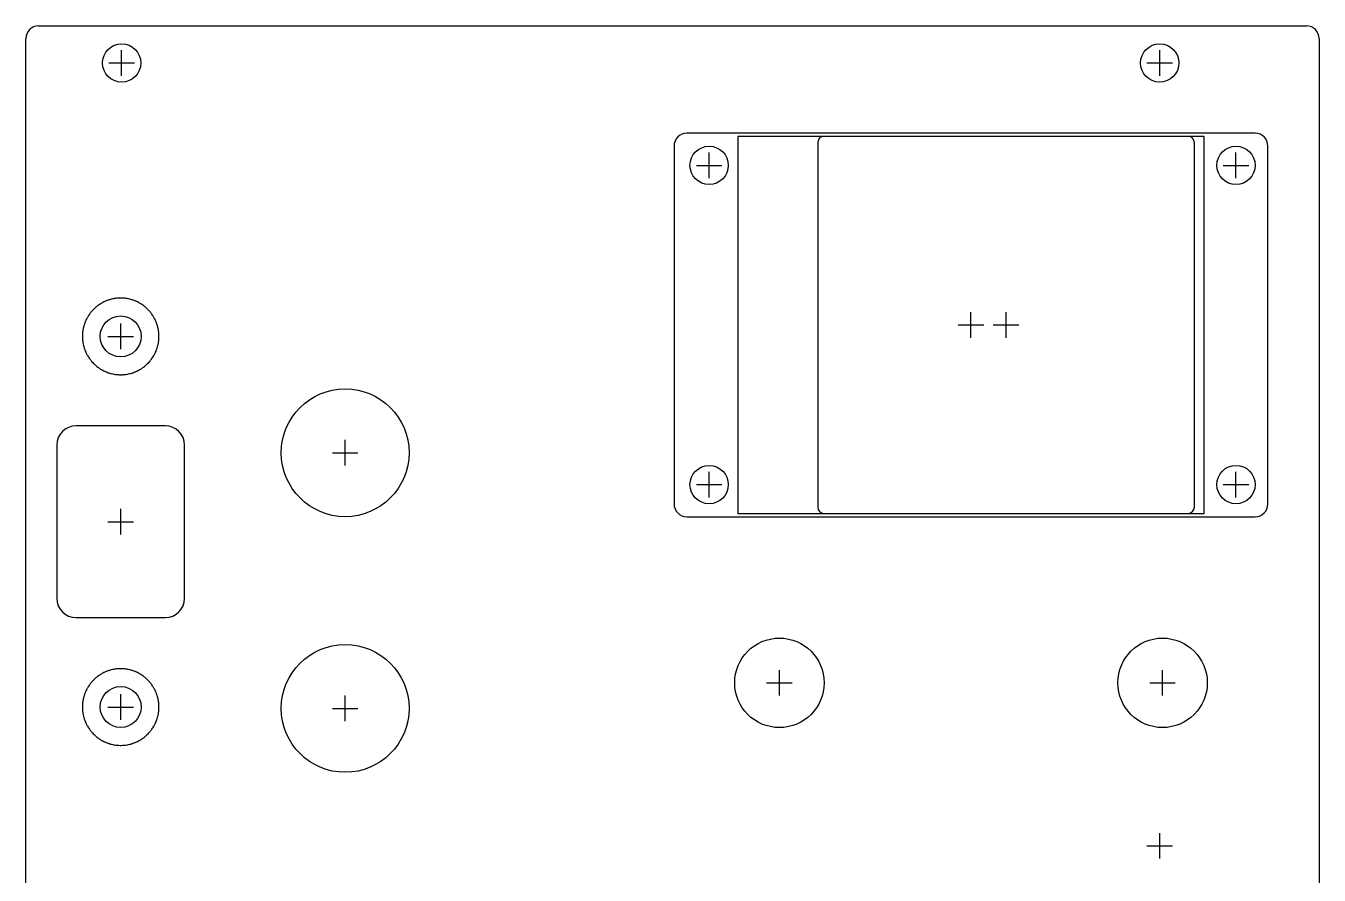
# Model space of a CAD drawing. Header units: millimetres. Extents: x -1 to 101, y -1 to 128.
# Drawn here: x 0 to 101.3, y 62 to 128.4 of the extents above; entities that cross this region are included whole.
import ezdxf

# ---------------------------------------------------------------- set-up
doc = ezdxf.new("R2010")
doc.units = ezdxf.units.MM
for name, color, linetype in [('Contour', 7, 'CONTINUOUS'), ('Engraving', 7, 'CONTINUOUS'), ('Reference_points', 1, 'CONTINUOUS')]:
    doc.layers.add(name, color=color, linetype=linetype)

msp = doc.modelspace()

# ---------------------------------------------------------------- linework, layer by layer
at = {"layer": 'Contour', "color": 7, "linetype": 'CONTINUOUS'}
for p, q in [((1, 128.4), (100.26, 128.4)), ((0, 1), (0, 127.4)), ((101.26, 127.4), (101.26, 1)), ((91, 119.75), (62.5, 119.75)), ((62, 119.25), (62, 90.75)), ((91.5, 90.75), (91.5, 119.25)), ((5.47, 106.384), (5.395, 106.317)), ((5.47, 106.384), (5.395, 106.317)), ((5.513, 106.42), (5.47, 106.384)), ((5.513, 106.42), (5.47, 106.384)), ((5.554, 106.453), (5.513, 106.42)), ((5.554, 106.453), (5.513, 106.42)), ((5.634, 106.514), (5.554, 106.453)), ((5.634, 106.514), (5.554, 106.453)), ((5.69, 106.555), (5.634, 106.514)), ((5.69, 106.555), (5.634, 106.514)), ((5.773, 106.612), (5.69, 106.555)), ((5.773, 106.612), (5.69, 106.555)), ((5.807, 106.634), (5.773, 106.612)), ((5.807, 106.634), (5.773, 106.612)), ((5.852, 106.662), (5.807, 106.634)), ((5.852, 106.662), (5.807, 106.634)), ((5.938, 106.713), (5.852, 106.662)), ((5.938, 106.713), (5.852, 106.662)), ((5.968, 106.731), (5.938, 106.713)), ((5.968, 106.731), (5.938, 106.713)), ((6.015, 106.756), (5.968, 106.731)), ((6.015, 106.756), (5.968, 106.731)), ((6.105, 106.802), (6.015, 106.756)), ((6.105, 106.802), (6.015, 106.756)), ((6.136, 106.817), (6.105, 106.802)), ((6.136, 106.817), (6.105, 106.802)), ((6.184, 106.839), (6.136, 106.817)), ((6.184, 106.839), (6.136, 106.817)), ((6.276, 106.879), (6.184, 106.839)), ((6.276, 106.879), (6.184, 106.839)), ((6.313, 106.894), (6.276, 106.879)), ((6.313, 106.894), (6.276, 106.879)), ((6.362, 106.913), (6.313, 106.894)), ((6.362, 106.913), (6.313, 106.894)), ((6.457, 106.947), (6.362, 106.913)), ((6.457, 106.947), (6.362, 106.913)), ((6.486, 106.957), (6.457, 106.947)), ((6.486, 106.957), (6.457, 106.947)), ((6.537, 106.973), (6.486, 106.957)), ((6.537, 106.973), (6.486, 106.957)), ((6.633, 107.001), (6.537, 106.973)), ((6.633, 107.001), (6.537, 106.973)), ((6.667, 107.01), (6.633, 107.001)), ((6.667, 107.01), (6.633, 107.001)), ((6.718, 107.023), (6.667, 107.01)), ((6.718, 107.023), (6.667, 107.01)), ((6.816, 107.045), (6.718, 107.023)), ((6.816, 107.045), (6.718, 107.023)), ((6.861, 107.054), (6.816, 107.045)), ((6.861, 107.054), (6.816, 107.045)), ((6.913, 107.063), (6.861, 107.054)), ((6.913, 107.063), (6.861, 107.054)), ((7.012, 107.078), (6.913, 107.063)), ((7.012, 107.078), (6.913, 107.063)), ((7.084, 107.087), (7.012, 107.078)), ((7.084, 107.087), (7.012, 107.078)), ((7.185, 107.097), (7.084, 107.087)), ((7.185, 107.097), (7.084, 107.087)), ((7.228, 107.101), (7.185, 107.097)), ((7.228, 107.101), (7.185, 107.097)), ((7.281, 107.103), (7.228, 107.101)), ((7.281, 107.103), (7.228, 107.101)), ((7.381, 107.106), (7.281, 107.103)), ((7.381, 107.106), (7.281, 107.103)), ((7.412, 107.107), (7.381, 107.106)), ((7.412, 107.107), (7.381, 107.106)), ((7.465, 107.106), (7.412, 107.107)), ((7.465, 107.106), (7.412, 107.107)), ((7.565, 107.103), (7.465, 107.106)), ((7.565, 107.103), (7.465, 107.106)), ((7.608, 107.101), (7.565, 107.103)), ((7.608, 107.101), (7.565, 107.103)), ((7.661, 107.097), (7.608, 107.101)), ((7.661, 107.097), (7.608, 107.101)), ((7.762, 107.087), (7.661, 107.097)), ((7.762, 107.087), (7.661, 107.097)), ((7.834, 107.078), (7.762, 107.087)), ((7.834, 107.078), (7.762, 107.087)), ((7.933, 107.063), (7.834, 107.078)), ((7.933, 107.063), (7.834, 107.078)), ((7.978, 107.056), (7.933, 107.063)), ((7.978, 107.056), (7.933, 107.063)), ((8.03, 107.045), (7.978, 107.056)), ((8.03, 107.045), (7.978, 107.056)), ((8.128, 107.023), (8.03, 107.045)), ((8.128, 107.023), (8.03, 107.045)), ((8.162, 107.015), (8.128, 107.023)), ((8.162, 107.015), (8.128, 107.023)), ((8.213, 107.001), (8.162, 107.015)), ((8.213, 107.001), (8.162, 107.015)), ((8.309, 106.973), (8.213, 107.001)), ((8.309, 106.973), (8.213, 107.001)), ((8.339, 106.964), (8.309, 106.973)), ((8.339, 106.964), (8.309, 106.973)), ((8.389, 106.947), (8.339, 106.964)), ((8.389, 106.947), (8.339, 106.964)), ((8.484, 106.913), (8.389, 106.947)), ((8.484, 106.913), (8.389, 106.947)), ((8.521, 106.899), (8.484, 106.913)), ((8.521, 106.899), (8.484, 106.913)), ((8.57, 106.879), (8.521, 106.899)), ((8.57, 106.879), (8.521, 106.899)), ((8.662, 106.839), (8.57, 106.879)), ((8.662, 106.839), (8.57, 106.879)), ((8.694, 106.825), (8.662, 106.839)), ((8.694, 106.825), (8.662, 106.839)), ((8.741, 106.802), (8.694, 106.825)), ((8.741, 106.802), (8.694, 106.825)), ((8.831, 106.756), (8.741, 106.802)), ((8.831, 106.756), (8.741, 106.802)), ((8.862, 106.739), (8.831, 106.756)), ((8.862, 106.739), (8.831, 106.756)), ((8.908, 106.713), (8.862, 106.739)), ((8.908, 106.713), (8.862, 106.739)), ((8.994, 106.662), (8.908, 106.713)), ((8.994, 106.662), (8.908, 106.713)), ((9.028, 106.641), (8.994, 106.662)), ((9.028, 106.641), (8.994, 106.662)), ((9.073, 106.612), (9.028, 106.641)), ((9.073, 106.612), (9.028, 106.641)), ((9.156, 106.555), (9.073, 106.612)), ((9.156, 106.555), (9.073, 106.612)), ((9.212, 106.514), (9.156, 106.555)), ((9.212, 106.514), (9.156, 106.555)), ((9.292, 106.453), (9.212, 106.514)), ((9.292, 106.453), (9.212, 106.514)), ((9.336, 106.419), (9.292, 106.453)), ((9.336, 106.419), (9.292, 106.453)), ((9.376, 106.384), (9.336, 106.419)), ((9.376, 106.384), (9.336, 106.419)), ((9.451, 106.317), (9.376, 106.384)), ((9.451, 106.317), (9.376, 106.384)), ((4.691, 105.346), (4.651, 105.254)), ((4.691, 105.346), (4.651, 105.254)), ((4.705, 105.378), (4.691, 105.346)), ((4.705, 105.378), (4.691, 105.346)), ((4.728, 105.425), (4.705, 105.378)), ((4.728, 105.425), (4.705, 105.378)), ((4.774, 105.515), (4.728, 105.425)), ((4.774, 105.515), (4.728, 105.425)), ((4.791, 105.546), (4.774, 105.515)), ((4.791, 105.546), (4.774, 105.515)), ((4.817, 105.592), (4.791, 105.546)), ((4.817, 105.592), (4.791, 105.546)), ((4.868, 105.678), (4.817, 105.592)), ((4.868, 105.678), (4.817, 105.592)), ((4.889, 105.712), (4.868, 105.678)), ((4.889, 105.712), (4.868, 105.678)), ((4.918, 105.757), (4.889, 105.712)), ((4.918, 105.757), (4.889, 105.712)), ((4.975, 105.84), (4.918, 105.757)), ((4.975, 105.84), (4.918, 105.757)), ((5.016, 105.896), (4.975, 105.84)), ((5.016, 105.896), (4.975, 105.84)), ((5.077, 105.976), (5.016, 105.896)), ((5.077, 105.976), (5.016, 105.896)), ((5.111, 106.02), (5.077, 105.976)), ((5.111, 106.02), (5.077, 105.976)), ((5.146, 106.06), (5.111, 106.02)), ((5.146, 106.06), (5.111, 106.02)), ((5.213, 106.135), (5.146, 106.06)), ((5.213, 106.135), (5.146, 106.06)), ((5.267, 106.192), (5.213, 106.135)), ((5.267, 106.192), (5.213, 106.135)), ((5.338, 106.263), (5.267, 106.192)), ((5.338, 106.263), (5.267, 106.192)), ((5.395, 106.317), (5.338, 106.263)), ((5.395, 106.317), (5.338, 106.263)), ((9.508, 106.263), (9.451, 106.317)), ((9.508, 106.263), (9.451, 106.317)), ((9.579, 106.192), (9.508, 106.263)), ((9.579, 106.192), (9.508, 106.263)), ((9.633, 106.135), (9.579, 106.192)), ((9.633, 106.135), (9.579, 106.192)), ((9.7, 106.06), (9.633, 106.135)), ((9.7, 106.06), (9.633, 106.135)), ((9.736, 106.017), (9.7, 106.06)), ((9.736, 106.017), (9.7, 106.06)), ((9.769, 105.976), (9.736, 106.017)), ((9.769, 105.976), (9.736, 106.017)), ((9.83, 105.896), (9.769, 105.976)), ((9.83, 105.896), (9.769, 105.976)), ((9.871, 105.84), (9.83, 105.896)), ((9.871, 105.84), (9.83, 105.896)), ((9.928, 105.757), (9.871, 105.84)), ((9.928, 105.757), (9.871, 105.84)), ((9.95, 105.723), (9.928, 105.757)), ((9.95, 105.723), (9.928, 105.757)), ((9.978, 105.678), (9.95, 105.723)), ((9.978, 105.678), (9.95, 105.723)), ((10.029, 105.592), (9.978, 105.678)), ((10.029, 105.592), (9.978, 105.678)), ((10.047, 105.562), (10.029, 105.592)), ((10.047, 105.562), (10.029, 105.592)), ((10.072, 105.515), (10.047, 105.562)), ((10.072, 105.515), (10.047, 105.562)), ((10.118, 105.425), (10.072, 105.515)), ((10.118, 105.425), (10.072, 105.515)), ((10.133, 105.394), (10.118, 105.425)), ((10.133, 105.394), (10.118, 105.425)), ((10.155, 105.346), (10.133, 105.394)), ((10.155, 105.346), (10.133, 105.394)), ((10.195, 105.254), (10.155, 105.346)), ((10.195, 105.254), (10.155, 105.346)), ((4.433, 104.345), (4.429, 104.292)), ((4.433, 104.345), (4.429, 104.292)), ((4.443, 104.446), (4.433, 104.345)), ((4.443, 104.446), (4.433, 104.345)), ((4.452, 104.518), (4.443, 104.446)), ((4.452, 104.518), (4.443, 104.446)), ((4.467, 104.617), (4.452, 104.518)), ((4.467, 104.617), (4.452, 104.518)), ((4.474, 104.662), (4.467, 104.617)), ((4.474, 104.662), (4.467, 104.617)), ((4.485, 104.714), (4.474, 104.662)), ((4.485, 104.714), (4.474, 104.662)), ((4.507, 104.812), (4.485, 104.714)), ((4.507, 104.812), (4.485, 104.714)), ((4.515, 104.846), (4.507, 104.812)), ((4.515, 104.846), (4.507, 104.812)), ((4.529, 104.897), (4.515, 104.846)), ((4.529, 104.897), (4.515, 104.846)), ((4.557, 104.993), (4.529, 104.897)), ((4.557, 104.993), (4.529, 104.897)), ((4.566, 105.023), (4.557, 104.993)), ((4.566, 105.023), (4.557, 104.993)), ((4.583, 105.073), (4.566, 105.023)), ((4.583, 105.073), (4.566, 105.023)), ((4.617, 105.168), (4.583, 105.073)), ((4.617, 105.168), (4.583, 105.073)), ((4.631, 105.205), (4.617, 105.168)), ((4.631, 105.205), (4.617, 105.168)), ((4.651, 105.254), (4.631, 105.205)), ((4.651, 105.254), (4.631, 105.205)), ((10.21, 105.217), (10.195, 105.254)), ((10.21, 105.217), (10.195, 105.254)), ((10.229, 105.168), (10.21, 105.217)), ((10.229, 105.168), (10.21, 105.217)), ((10.263, 105.073), (10.229, 105.168)), ((10.263, 105.073), (10.229, 105.168)), ((10.273, 105.044), (10.263, 105.073)), ((10.273, 105.044), (10.263, 105.073)), ((10.289, 104.993), (10.273, 105.044)), ((10.289, 104.993), (10.273, 105.044)), ((10.317, 104.897), (10.289, 104.993)), ((10.317, 104.897), (10.289, 104.993)), ((10.326, 104.863), (10.317, 104.897)), ((10.326, 104.863), (10.317, 104.897)), ((10.339, 104.812), (10.326, 104.863)), ((10.339, 104.812), (10.326, 104.863)), ((10.361, 104.714), (10.339, 104.812)), ((10.361, 104.714), (10.339, 104.812)), ((10.37, 104.669), (10.361, 104.714)), ((10.37, 104.669), (10.361, 104.714)), ((10.379, 104.617), (10.37, 104.669)), ((10.379, 104.617), (10.37, 104.669)), ((10.394, 104.518), (10.379, 104.617)), ((10.394, 104.518), (10.379, 104.617)), ((10.403, 104.446), (10.394, 104.518)), ((10.403, 104.446), (10.394, 104.518)), ((10.413, 104.345), (10.403, 104.446)), ((10.413, 104.345), (10.403, 104.446)), ((10.417, 104.302), (10.413, 104.345)), ((10.417, 104.302), (10.413, 104.345)), ((10.419, 104.249), (10.417, 104.302)), ((10.419, 104.249), (10.417, 104.302)), ((4.424, 104.149), (4.423, 104.096)), ((4.424, 104.149), (4.423, 104.096)), ((4.423, 104.096), (4.424, 104.065)), ((4.423, 104.096), (4.424, 104.065)), ((4.427, 104.249), (4.424, 104.149)), ((4.427, 104.249), (4.424, 104.149)), ((4.424, 104.065), (4.427, 103.965)), ((4.424, 104.065), (4.427, 103.965)), ((4.429, 104.292), (4.427, 104.249)), ((4.429, 104.292), (4.427, 104.249)), ((4.427, 103.965), (4.429, 103.912)), ((4.427, 103.965), (4.429, 103.912)), ((4.429, 103.912), (4.433, 103.869)), ((4.429, 103.912), (4.433, 103.869)), ((4.433, 103.869), (4.443, 103.768)), ((4.433, 103.869), (4.443, 103.768)), ((4.443, 103.768), (4.452, 103.696)), ((4.443, 103.768), (4.452, 103.696)), ((4.452, 103.696), (4.467, 103.597)), ((4.452, 103.696), (4.467, 103.597)), ((4.467, 103.597), (4.476, 103.545)), ((4.467, 103.597), (4.476, 103.545)), ((4.476, 103.545), (4.485, 103.5)), ((4.476, 103.545), (4.485, 103.5)), ((4.485, 103.5), (4.507, 103.402)), ((4.485, 103.5), (4.507, 103.402)), ((4.507, 103.402), (4.52, 103.351)), ((4.507, 103.402), (4.52, 103.351)), ((4.52, 103.351), (4.529, 103.317)), ((4.52, 103.351), (4.529, 103.317)), ((4.529, 103.317), (4.557, 103.221)), ((4.529, 103.317), (4.557, 103.221)), ((10.289, 103.221), (10.317, 103.317)), ((10.289, 103.221), (10.317, 103.317)), ((10.317, 103.317), (10.331, 103.368)), ((10.317, 103.317), (10.331, 103.368)), ((10.331, 103.368), (10.339, 103.402)), ((10.331, 103.368), (10.339, 103.402)), ((10.339, 103.402), (10.361, 103.5)), ((10.339, 103.402), (10.361, 103.5)), ((10.361, 103.5), (10.372, 103.552)), ((10.361, 103.5), (10.372, 103.552)), ((10.372, 103.552), (10.379, 103.597)), ((10.372, 103.552), (10.379, 103.597)), ((10.379, 103.597), (10.394, 103.696)), ((10.379, 103.597), (10.394, 103.696)), ((10.394, 103.696), (10.403, 103.768)), ((10.394, 103.696), (10.403, 103.768)), ((10.403, 103.768), (10.413, 103.869)), ((10.403, 103.768), (10.413, 103.869)), ((10.413, 103.869), (10.417, 103.922)), ((10.413, 103.869), (10.417, 103.922)), ((10.417, 103.922), (10.419, 103.965)), ((10.417, 103.922), (10.419, 103.965)), ((10.422, 104.149), (10.419, 104.249)), ((10.422, 104.149), (10.419, 104.249)), ((10.419, 103.965), (10.422, 104.065)), ((10.419, 103.965), (10.422, 104.065)), ((10.423, 104.118), (10.422, 104.149)), ((10.423, 104.118), (10.422, 104.149)), ((10.422, 104.065), (10.423, 104.118)), ((10.422, 104.065), (10.423, 104.118)), ((4.557, 103.221), (4.573, 103.17)), ((4.557, 103.221), (4.573, 103.17)), ((4.573, 103.17), (4.583, 103.141)), ((4.573, 103.17), (4.583, 103.141)), ((4.583, 103.141), (4.617, 103.046)), ((4.583, 103.141), (4.617, 103.046)), ((4.617, 103.046), (4.636, 102.997)), ((4.617, 103.046), (4.636, 102.997)), ((4.636, 102.997), (4.651, 102.96)), ((4.636, 102.997), (4.651, 102.96)), ((4.651, 102.96), (4.691, 102.868)), ((4.651, 102.96), (4.691, 102.868)), ((4.691, 102.868), (4.713, 102.82)), ((4.691, 102.868), (4.713, 102.82)), ((4.713, 102.82), (4.728, 102.789)), ((4.713, 102.82), (4.728, 102.789)), ((4.728, 102.789), (4.774, 102.699)), ((4.728, 102.789), (4.774, 102.699)), ((4.774, 102.699), (4.799, 102.652)), ((4.774, 102.699), (4.799, 102.652)), ((4.799, 102.652), (4.817, 102.622)), ((4.799, 102.652), (4.817, 102.622)), ((4.817, 102.622), (4.868, 102.536)), ((4.817, 102.622), (4.868, 102.536)), ((4.868, 102.536), (4.896, 102.491)), ((4.868, 102.536), (4.896, 102.491)), ((4.896, 102.491), (4.918, 102.457)), ((4.896, 102.491), (4.918, 102.457)), ((4.918, 102.457), (4.975, 102.374)), ((4.918, 102.457), (4.975, 102.374)), ((4.975, 102.374), (5.016, 102.318)), ((4.975, 102.374), (5.016, 102.318)), ((5.016, 102.318), (5.077, 102.238)), ((5.016, 102.318), (5.077, 102.238)), ((9.769, 102.238), (9.83, 102.318)), ((9.769, 102.238), (9.83, 102.318)), ((9.83, 102.318), (9.871, 102.374)), ((9.83, 102.318), (9.871, 102.374)), ((9.871, 102.374), (9.928, 102.457)), ((9.871, 102.374), (9.928, 102.457)), ((9.928, 102.457), (9.957, 102.502)), ((9.928, 102.457), (9.957, 102.502)), ((9.957, 102.502), (9.978, 102.536)), ((9.957, 102.502), (9.978, 102.536)), ((9.978, 102.536), (10.029, 102.622)), ((9.978, 102.536), (10.029, 102.622)), ((10.029, 102.622), (10.055, 102.668)), ((10.029, 102.622), (10.055, 102.668)), ((10.055, 102.668), (10.072, 102.699)), ((10.055, 102.668), (10.072, 102.699)), ((10.072, 102.699), (10.118, 102.789)), ((10.072, 102.699), (10.118, 102.789)), ((10.118, 102.789), (10.141, 102.836)), ((10.118, 102.789), (10.141, 102.836)), ((10.141, 102.836), (10.155, 102.868)), ((10.141, 102.836), (10.155, 102.868)), ((10.155, 102.868), (10.195, 102.96)), ((10.155, 102.868), (10.195, 102.96)), ((10.195, 102.96), (10.215, 103.009)), ((10.195, 102.96), (10.215, 103.009)), ((10.215, 103.009), (10.229, 103.046)), ((10.215, 103.009), (10.229, 103.046)), ((10.229, 103.046), (10.263, 103.141)), ((10.229, 103.046), (10.263, 103.141)), ((10.263, 103.141), (10.28, 103.191)), ((10.263, 103.141), (10.28, 103.191)), ((10.28, 103.191), (10.289, 103.221)), ((10.28, 103.191), (10.289, 103.221)), ((5.077, 102.238), (5.11, 102.197)), ((5.077, 102.238), (5.11, 102.197)), ((5.11, 102.197), (5.146, 102.154)), ((5.11, 102.197), (5.146, 102.154)), ((5.146, 102.154), (5.213, 102.079)), ((5.146, 102.154), (5.213, 102.079)), ((5.213, 102.079), (5.267, 102.022)), ((5.213, 102.079), (5.267, 102.022)), ((5.267, 102.022), (5.338, 101.951)), ((5.267, 102.022), (5.338, 101.951)), ((5.338, 101.951), (5.395, 101.897)), ((5.338, 101.951), (5.395, 101.897)), ((5.395, 101.897), (5.47, 101.83)), ((5.395, 101.897), (5.47, 101.83)), ((5.47, 101.83), (5.51, 101.795)), ((5.47, 101.83), (5.51, 101.795)), ((5.51, 101.795), (5.554, 101.761)), ((5.51, 101.795), (5.554, 101.761)), ((5.554, 101.761), (5.634, 101.7)), ((5.554, 101.761), (5.634, 101.7)), ((5.634, 101.7), (5.69, 101.659)), ((5.634, 101.7), (5.69, 101.659)), ((5.69, 101.659), (5.773, 101.602)), ((5.69, 101.659), (5.773, 101.602)), ((5.773, 101.602), (5.818, 101.573)), ((5.773, 101.602), (5.818, 101.573)), ((5.818, 101.573), (5.852, 101.552)), ((5.818, 101.573), (5.852, 101.552)), ((5.852, 101.552), (5.938, 101.501)), ((5.852, 101.552), (5.938, 101.501)), ((5.938, 101.501), (5.984, 101.475)), ((5.938, 101.501), (5.984, 101.475)), ((5.984, 101.475), (6.015, 101.458)), ((5.984, 101.475), (6.015, 101.458)), ((6.015, 101.458), (6.105, 101.412)), ((6.015, 101.458), (6.105, 101.412)), ((6.105, 101.412), (6.152, 101.389)), ((6.105, 101.412), (6.152, 101.389)), ((6.152, 101.389), (6.184, 101.375)), ((6.152, 101.389), (6.184, 101.375)), ((6.184, 101.375), (6.276, 101.335)), ((6.184, 101.375), (6.276, 101.335)), ((6.276, 101.335), (6.325, 101.315)), ((6.276, 101.335), (6.325, 101.315)), ((6.325, 101.315), (6.362, 101.301)), ((6.325, 101.315), (6.362, 101.301)), ((6.362, 101.301), (6.457, 101.267)), ((6.362, 101.301), (6.457, 101.267)), ((6.457, 101.267), (6.507, 101.25)), ((6.457, 101.267), (6.507, 101.25)), ((8.36, 101.257), (8.389, 101.267)), ((8.36, 101.257), (8.389, 101.267)), ((8.389, 101.267), (8.484, 101.301)), ((8.389, 101.267), (8.484, 101.301)), ((8.484, 101.301), (8.533, 101.32)), ((8.484, 101.301), (8.533, 101.32)), ((8.533, 101.32), (8.57, 101.335)), ((8.533, 101.32), (8.57, 101.335)), ((8.57, 101.335), (8.662, 101.375)), ((8.57, 101.335), (8.662, 101.375)), ((8.662, 101.375), (8.71, 101.397)), ((8.662, 101.375), (8.71, 101.397)), ((8.71, 101.397), (8.741, 101.412)), ((8.71, 101.397), (8.741, 101.412)), ((8.741, 101.412), (8.831, 101.458)), ((8.741, 101.412), (8.831, 101.458)), ((8.831, 101.458), (8.878, 101.483)), ((8.831, 101.458), (8.878, 101.483)), ((8.878, 101.483), (8.908, 101.501)), ((8.878, 101.483), (8.908, 101.501)), ((8.908, 101.501), (8.994, 101.552)), ((8.908, 101.501), (8.994, 101.552)), ((8.994, 101.552), (9.039, 101.58)), ((8.994, 101.552), (9.039, 101.58)), ((9.039, 101.58), (9.073, 101.602)), ((9.039, 101.58), (9.073, 101.602)), ((9.073, 101.602), (9.156, 101.659)), ((9.073, 101.602), (9.156, 101.659)), ((9.156, 101.659), (9.212, 101.7)), ((9.156, 101.659), (9.212, 101.7)), ((9.212, 101.7), (9.292, 101.761)), ((9.212, 101.7), (9.292, 101.761)), ((9.292, 101.761), (9.333, 101.794)), ((9.292, 101.761), (9.333, 101.794)), ((9.333, 101.794), (9.376, 101.83)), ((9.333, 101.794), (9.376, 101.83)), ((9.376, 101.83), (9.451, 101.897)), ((9.376, 101.83), (9.451, 101.897)), ((9.451, 101.897), (9.508, 101.951)), ((9.451, 101.897), (9.508, 101.951)), ((9.508, 101.951), (9.579, 102.022)), ((9.508, 101.951), (9.579, 102.022)), ((9.579, 102.022), (9.633, 102.079)), ((9.579, 102.022), (9.633, 102.079)), ((9.633, 102.079), (9.7, 102.154)), ((9.633, 102.079), (9.7, 102.154)), ((9.7, 102.154), (9.735, 102.194)), ((9.7, 102.154), (9.735, 102.194)), ((9.735, 102.194), (9.769, 102.238)), ((9.735, 102.194), (9.769, 102.238)), ((6.507, 101.25), (6.537, 101.241)), ((6.507, 101.25), (6.537, 101.241)), ((6.537, 101.241), (6.633, 101.213)), ((6.537, 101.241), (6.633, 101.213)), ((6.633, 101.213), (6.684, 101.199)), ((6.633, 101.213), (6.684, 101.199)), ((6.684, 101.199), (6.718, 101.191)), ((6.684, 101.199), (6.718, 101.191)), ((6.718, 101.191), (6.816, 101.169)), ((6.718, 101.191), (6.816, 101.169)), ((6.816, 101.169), (6.868, 101.158)), ((6.816, 101.169), (6.868, 101.158)), ((6.868, 101.158), (6.913, 101.151)), ((6.868, 101.158), (6.913, 101.151)), ((6.913, 101.151), (7.012, 101.136)), ((6.913, 101.151), (7.012, 101.136)), ((7.012, 101.136), (7.084, 101.127)), ((7.012, 101.136), (7.084, 101.127)), ((7.084, 101.127), (7.185, 101.117)), ((7.084, 101.127), (7.185, 101.117)), ((7.185, 101.117), (7.238, 101.113)), ((7.185, 101.117), (7.238, 101.113)), ((7.238, 101.113), (7.281, 101.111)), ((7.238, 101.113), (7.281, 101.111)), ((7.281, 101.111), (7.381, 101.108)), ((7.281, 101.111), (7.381, 101.108)), ((7.381, 101.108), (7.434, 101.107)), ((7.381, 101.108), (7.434, 101.107)), ((7.434, 101.107), (7.465, 101.108)), ((7.434, 101.107), (7.465, 101.108)), ((7.465, 101.108), (7.565, 101.111)), ((7.465, 101.108), (7.565, 101.111)), ((7.565, 101.111), (7.618, 101.113)), ((7.565, 101.111), (7.618, 101.113)), ((7.618, 101.113), (7.661, 101.117)), ((7.618, 101.113), (7.661, 101.117)), ((7.661, 101.117), (7.762, 101.127)), ((7.661, 101.117), (7.762, 101.127)), ((7.762, 101.127), (7.834, 101.136)), ((7.762, 101.127), (7.834, 101.136)), ((7.834, 101.136), (7.933, 101.151)), ((7.834, 101.136), (7.933, 101.151)), ((7.933, 101.151), (7.985, 101.16)), ((7.933, 101.151), (7.985, 101.16)), ((7.985, 101.16), (8.03, 101.169)), ((7.985, 101.16), (8.03, 101.169)), ((8.03, 101.169), (8.128, 101.191)), ((8.03, 101.169), (8.128, 101.191)), ((8.128, 101.191), (8.179, 101.204)), ((8.128, 101.191), (8.179, 101.204)), ((8.179, 101.204), (8.213, 101.213)), ((8.179, 101.204), (8.213, 101.213)), ((8.213, 101.213), (8.309, 101.241)), ((8.213, 101.213), (8.309, 101.241)), ((8.309, 101.241), (8.36, 101.257)), ((8.309, 101.241), (8.36, 101.257)), ((10.923, 97.107), (3.923, 97.107)), ((2.423, 95.607), (2.423, 83.607)), ((12.423, 83.607), (12.423, 95.607)), ((62.5, 90.25), (91, 90.25)), ((3.923, 82.107), (10.923, 82.107)), ((6.537, 77.973), (6.486, 77.957)), ((6.537, 77.973), (6.486, 77.957)), ((6.633, 78.001), (6.537, 77.973)), ((6.633, 78.001), (6.537, 77.973)), ((6.667, 78.01), (6.633, 78.001)), ((6.667, 78.01), (6.633, 78.001)), ((6.718, 78.023), (6.667, 78.01)), ((6.718, 78.023), (6.667, 78.01)), ((6.816, 78.045), (6.718, 78.023)), ((6.816, 78.045), (6.718, 78.023)), ((6.861, 78.054), (6.816, 78.045)), ((6.861, 78.054), (6.816, 78.045)), ((6.913, 78.063), (6.861, 78.054)), ((6.913, 78.063), (6.861, 78.054)), ((7.012, 78.078), (6.913, 78.063)), ((7.012, 78.078), (6.913, 78.063)), ((7.084, 78.087), (7.012, 78.078)), ((7.084, 78.087), (7.012, 78.078)), ((7.185, 78.097), (7.084, 78.087)), ((7.185, 78.097), (7.084, 78.087)), ((7.228, 78.101), (7.185, 78.097)), ((7.228, 78.101), (7.185, 78.097)), ((7.281, 78.103), (7.228, 78.101)), ((7.281, 78.103), (7.228, 78.101)), ((7.381, 78.106), (7.281, 78.103)), ((7.381, 78.106), (7.281, 78.103)), ((7.412, 78.107), (7.381, 78.106)), ((7.412, 78.107), (7.381, 78.106)), ((7.465, 78.106), (7.412, 78.107)), ((7.465, 78.106), (7.412, 78.107)), ((7.565, 78.103), (7.465, 78.106)), ((7.565, 78.103), (7.465, 78.106)), ((7.608, 78.101), (7.565, 78.103)), ((7.608, 78.101), (7.565, 78.103)), ((7.661, 78.097), (7.608, 78.101)), ((7.661, 78.097), (7.608, 78.101)), ((7.762, 78.087), (7.661, 78.097)), ((7.762, 78.087), (7.661, 78.097)), ((7.834, 78.078), (7.762, 78.087)), ((7.834, 78.078), (7.762, 78.087)), ((7.933, 78.063), (7.834, 78.078)), ((7.933, 78.063), (7.834, 78.078)), ((7.978, 78.056), (7.933, 78.063)), ((7.978, 78.056), (7.933, 78.063)), ((8.03, 78.045), (7.978, 78.056)), ((8.03, 78.045), (7.978, 78.056)), ((8.128, 78.023), (8.03, 78.045)), ((8.128, 78.023), (8.03, 78.045)), ((8.162, 78.015), (8.128, 78.023)), ((8.162, 78.015), (8.128, 78.023)), ((8.213, 78.001), (8.162, 78.015)), ((8.213, 78.001), (8.162, 78.015)), ((8.309, 77.973), (8.213, 78.001)), ((8.309, 77.973), (8.213, 78.001)), ((8.339, 77.964), (8.309, 77.973)), ((8.339, 77.964), (8.309, 77.973)), ((5.077, 76.976), (5.016, 76.896)), ((5.077, 76.976), (5.016, 76.896)), ((5.111, 77.02), (5.077, 76.976)), ((5.111, 77.02), (5.077, 76.976)), ((5.146, 77.06), (5.111, 77.02)), ((5.146, 77.06), (5.111, 77.02)), ((5.213, 77.135), (5.146, 77.06)), ((5.213, 77.135), (5.146, 77.06)), ((5.267, 77.192), (5.213, 77.135)), ((5.267, 77.192), (5.213, 77.135)), ((5.338, 77.263), (5.267, 77.192)), ((5.338, 77.263), (5.267, 77.192)), ((5.395, 77.317), (5.338, 77.263)), ((5.395, 77.317), (5.338, 77.263)), ((5.47, 77.384), (5.395, 77.317)), ((5.47, 77.384), (5.395, 77.317)), ((5.513, 77.42), (5.47, 77.384)), ((5.513, 77.42), (5.47, 77.384)), ((5.554, 77.453), (5.513, 77.42)), ((5.554, 77.453), (5.513, 77.42)), ((5.634, 77.514), (5.554, 77.453)), ((5.634, 77.514), (5.554, 77.453)), ((5.69, 77.555), (5.634, 77.514)), ((5.69, 77.555), (5.634, 77.514)), ((5.773, 77.612), (5.69, 77.555)), ((5.773, 77.612), (5.69, 77.555)), ((5.807, 77.634), (5.773, 77.612)), ((5.807, 77.634), (5.773, 77.612)), ((5.852, 77.662), (5.807, 77.634)), ((5.852, 77.662), (5.807, 77.634)), ((5.938, 77.713), (5.852, 77.662)), ((5.938, 77.713), (5.852, 77.662)), ((5.968, 77.731), (5.938, 77.713)), ((5.968, 77.731), (5.938, 77.713)), ((6.015, 77.756), (5.968, 77.731)), ((6.015, 77.756), (5.968, 77.731)), ((6.105, 77.802), (6.015, 77.756)), ((6.105, 77.802), (6.015, 77.756)), ((6.136, 77.817), (6.105, 77.802)), ((6.136, 77.817), (6.105, 77.802)), ((6.184, 77.839), (6.136, 77.817)), ((6.184, 77.839), (6.136, 77.817)), ((6.276, 77.879), (6.184, 77.839)), ((6.276, 77.879), (6.184, 77.839)), ((6.313, 77.894), (6.276, 77.879)), ((6.313, 77.894), (6.276, 77.879)), ((6.362, 77.913), (6.313, 77.894)), ((6.362, 77.913), (6.313, 77.894)), ((6.457, 77.947), (6.362, 77.913)), ((6.457, 77.947), (6.362, 77.913)), ((6.486, 77.957), (6.457, 77.947)), ((6.486, 77.957), (6.457, 77.947)), ((8.389, 77.947), (8.339, 77.964)), ((8.389, 77.947), (8.339, 77.964)), ((8.484, 77.913), (8.389, 77.947)), ((8.484, 77.913), (8.389, 77.947)), ((8.521, 77.899), (8.484, 77.913)), ((8.521, 77.899), (8.484, 77.913)), ((8.57, 77.879), (8.521, 77.899)), ((8.57, 77.879), (8.521, 77.899)), ((8.662, 77.839), (8.57, 77.879)), ((8.662, 77.839), (8.57, 77.879)), ((8.694, 77.825), (8.662, 77.839)), ((8.694, 77.825), (8.662, 77.839)), ((8.741, 77.802), (8.694, 77.825)), ((8.741, 77.802), (8.694, 77.825)), ((8.831, 77.756), (8.741, 77.802)), ((8.831, 77.756), (8.741, 77.802)), ((8.862, 77.739), (8.831, 77.756)), ((8.862, 77.739), (8.831, 77.756)), ((8.908, 77.713), (8.862, 77.739)), ((8.908, 77.713), (8.862, 77.739)), ((8.994, 77.662), (8.908, 77.713)), ((8.994, 77.662), (8.908, 77.713)), ((9.028, 77.641), (8.994, 77.662)), ((9.028, 77.641), (8.994, 77.662)), ((9.073, 77.612), (9.028, 77.641)), ((9.073, 77.612), (9.028, 77.641)), ((9.156, 77.555), (9.073, 77.612)), ((9.156, 77.555), (9.073, 77.612)), ((9.212, 77.514), (9.156, 77.555)), ((9.212, 77.514), (9.156, 77.555)), ((9.292, 77.453), (9.212, 77.514)), ((9.292, 77.453), (9.212, 77.514)), ((9.336, 77.419), (9.292, 77.453)), ((9.336, 77.419), (9.292, 77.453)), ((9.376, 77.384), (9.336, 77.419)), ((9.376, 77.384), (9.336, 77.419)), ((9.451, 77.317), (9.376, 77.384)), ((9.451, 77.317), (9.376, 77.384)), ((9.508, 77.263), (9.451, 77.317)), ((9.508, 77.263), (9.451, 77.317)), ((9.579, 77.192), (9.508, 77.263)), ((9.579, 77.192), (9.508, 77.263)), ((9.633, 77.135), (9.579, 77.192)), ((9.633, 77.135), (9.579, 77.192)), ((9.7, 77.06), (9.633, 77.135)), ((9.7, 77.06), (9.633, 77.135)), ((9.736, 77.017), (9.7, 77.06)), ((9.736, 77.017), (9.7, 77.06)), ((9.769, 76.976), (9.736, 77.017)), ((9.769, 76.976), (9.736, 77.017)), ((9.83, 76.896), (9.769, 76.976)), ((9.83, 76.896), (9.769, 76.976)), ((4.557, 75.993), (4.529, 75.897)), ((4.557, 75.993), (4.529, 75.897)), ((4.566, 76.023), (4.557, 75.993)), ((4.566, 76.023), (4.557, 75.993)), ((4.583, 76.073), (4.566, 76.023)), ((4.583, 76.073), (4.566, 76.023)), ((4.617, 76.168), (4.583, 76.073)), ((4.617, 76.168), (4.583, 76.073)), ((4.631, 76.205), (4.617, 76.168)), ((4.631, 76.205), (4.617, 76.168)), ((4.651, 76.254), (4.631, 76.205)), ((4.651, 76.254), (4.631, 76.205)), ((4.691, 76.346), (4.651, 76.254)), ((4.691, 76.346), (4.651, 76.254)), ((4.705, 76.378), (4.691, 76.346)), ((4.705, 76.378), (4.691, 76.346)), ((4.728, 76.425), (4.705, 76.378)), ((4.728, 76.425), (4.705, 76.378)), ((4.774, 76.515), (4.728, 76.425)), ((4.774, 76.515), (4.728, 76.425)), ((4.791, 76.546), (4.774, 76.515)), ((4.791, 76.546), (4.774, 76.515)), ((4.817, 76.592), (4.791, 76.546)), ((4.817, 76.592), (4.791, 76.546)), ((4.868, 76.678), (4.817, 76.592)), ((4.868, 76.678), (4.817, 76.592)), ((4.889, 76.712), (4.868, 76.678)), ((4.889, 76.712), (4.868, 76.678)), ((4.918, 76.757), (4.889, 76.712)), ((4.918, 76.757), (4.889, 76.712)), ((4.975, 76.84), (4.918, 76.757)), ((4.975, 76.84), (4.918, 76.757)), ((5.016, 76.896), (4.975, 76.84)), ((5.016, 76.896), (4.975, 76.84)), ((9.871, 76.84), (9.83, 76.896)), ((9.871, 76.84), (9.83, 76.896)), ((9.928, 76.757), (9.871, 76.84)), ((9.928, 76.757), (9.871, 76.84)), ((9.95, 76.723), (9.928, 76.757)), ((9.95, 76.723), (9.928, 76.757)), ((9.978, 76.678), (9.95, 76.723)), ((9.978, 76.678), (9.95, 76.723)), ((10.029, 76.592), (9.978, 76.678)), ((10.029, 76.592), (9.978, 76.678)), ((10.047, 76.562), (10.029, 76.592)), ((10.047, 76.562), (10.029, 76.592)), ((10.072, 76.515), (10.047, 76.562)), ((10.072, 76.515), (10.047, 76.562)), ((10.118, 76.425), (10.072, 76.515)), ((10.118, 76.425), (10.072, 76.515)), ((10.133, 76.394), (10.118, 76.425)), ((10.133, 76.394), (10.118, 76.425)), ((10.155, 76.346), (10.133, 76.394)), ((10.155, 76.346), (10.133, 76.394)), ((10.195, 76.254), (10.155, 76.346)), ((10.195, 76.254), (10.155, 76.346)), ((10.21, 76.217), (10.195, 76.254)), ((10.21, 76.217), (10.195, 76.254)), ((10.229, 76.168), (10.21, 76.217)), ((10.229, 76.168), (10.21, 76.217)), ((10.263, 76.073), (10.229, 76.168)), ((10.263, 76.073), (10.229, 76.168)), ((10.273, 76.044), (10.263, 76.073)), ((10.273, 76.044), (10.263, 76.073)), ((10.289, 75.993), (10.273, 76.044)), ((10.289, 75.993), (10.273, 76.044)), ((10.317, 75.897), (10.289, 75.993)), ((10.317, 75.897), (10.289, 75.993)), ((4.424, 75.149), (4.423, 75.096)), ((4.424, 75.149), (4.423, 75.096)), ((4.423, 75.096), (4.424, 75.065)), ((4.423, 75.096), (4.424, 75.065)), ((4.427, 75.249), (4.424, 75.149)), ((4.427, 75.249), (4.424, 75.149)), ((4.424, 75.065), (4.427, 74.965)), ((4.424, 75.065), (4.427, 74.965)), ((4.429, 75.292), (4.427, 75.249)), ((4.429, 75.292), (4.427, 75.249)), ((4.427, 74.965), (4.429, 74.912)), ((4.427, 74.965), (4.429, 74.912)), ((4.433, 75.345), (4.429, 75.292)), ((4.433, 75.345), (4.429, 75.292)), ((4.443, 75.446), (4.433, 75.345)), ((4.443, 75.446), (4.433, 75.345)), ((4.452, 75.518), (4.443, 75.446)), ((4.452, 75.518), (4.443, 75.446)), ((4.467, 75.617), (4.452, 75.518)), ((4.467, 75.617), (4.452, 75.518)), ((4.474, 75.662), (4.467, 75.617)), ((4.474, 75.662), (4.467, 75.617)), ((4.485, 75.714), (4.474, 75.662)), ((4.485, 75.714), (4.474, 75.662)), ((4.507, 75.812), (4.485, 75.714)), ((4.507, 75.812), (4.485, 75.714)), ((4.515, 75.846), (4.507, 75.812)), ((4.515, 75.846), (4.507, 75.812)), ((4.529, 75.897), (4.515, 75.846)), ((4.529, 75.897), (4.515, 75.846)), ((10.326, 75.863), (10.317, 75.897)), ((10.326, 75.863), (10.317, 75.897)), ((10.339, 75.812), (10.326, 75.863)), ((10.339, 75.812), (10.326, 75.863)), ((10.361, 75.714), (10.339, 75.812)), ((10.361, 75.714), (10.339, 75.812)), ((10.37, 75.669), (10.361, 75.714)), ((10.37, 75.669), (10.361, 75.714)), ((10.379, 75.617), (10.37, 75.669)), ((10.379, 75.617), (10.37, 75.669)), ((10.394, 75.518), (10.379, 75.617)), ((10.394, 75.518), (10.379, 75.617)), ((10.403, 75.446), (10.394, 75.518)), ((10.403, 75.446), (10.394, 75.518)), ((10.413, 75.345), (10.403, 75.446)), ((10.413, 75.345), (10.403, 75.446)), ((10.417, 75.302), (10.413, 75.345)), ((10.417, 75.302), (10.413, 75.345)), ((10.419, 75.249), (10.417, 75.302)), ((10.419, 75.249), (10.417, 75.302)), ((10.417, 74.922), (10.419, 74.965)), ((10.417, 74.922), (10.419, 74.965)), ((10.422, 75.149), (10.419, 75.249)), ((10.422, 75.149), (10.419, 75.249)), ((10.419, 74.965), (10.422, 75.065)), ((10.419, 74.965), (10.422, 75.065)), ((10.423, 75.118), (10.422, 75.149)), ((10.423, 75.118), (10.422, 75.149)), ((10.422, 75.065), (10.423, 75.118)), ((10.422, 75.065), (10.423, 75.118)), ((4.429, 74.912), (4.433, 74.869)), ((4.429, 74.912), (4.433, 74.869)), ((4.433, 74.869), (4.443, 74.768)), ((4.433, 74.869), (4.443, 74.768)), ((4.443, 74.768), (4.452, 74.696)), ((4.443, 74.768), (4.452, 74.696)), ((4.452, 74.696), (4.467, 74.597)), ((4.452, 74.696), (4.467, 74.597)), ((4.467, 74.597), (4.476, 74.545)), ((4.467, 74.597), (4.476, 74.545)), ((4.476, 74.545), (4.485, 74.5)), ((4.476, 74.545), (4.485, 74.5)), ((4.485, 74.5), (4.507, 74.402)), ((4.485, 74.5), (4.507, 74.402)), ((4.507, 74.402), (4.52, 74.351)), ((4.507, 74.402), (4.52, 74.351)), ((4.52, 74.351), (4.529, 74.317)), ((4.52, 74.351), (4.529, 74.317)), ((4.529, 74.317), (4.557, 74.221)), ((4.529, 74.317), (4.557, 74.221)), ((4.557, 74.221), (4.573, 74.17)), ((4.557, 74.221), (4.573, 74.17)), ((4.573, 74.17), (4.583, 74.141)), ((4.573, 74.17), (4.583, 74.141)), ((4.583, 74.141), (4.617, 74.046)), ((4.583, 74.141), (4.617, 74.046)), ((4.617, 74.046), (4.636, 73.997)), ((4.617, 74.046), (4.636, 73.997)), ((4.636, 73.997), (4.651, 73.96)), ((4.636, 73.997), (4.651, 73.96)), ((4.651, 73.96), (4.691, 73.868)), ((4.651, 73.96), (4.691, 73.868)), ((10.155, 73.868), (10.195, 73.96)), ((10.155, 73.868), (10.195, 73.96)), ((10.195, 73.96), (10.215, 74.009)), ((10.195, 73.96), (10.215, 74.009)), ((10.215, 74.009), (10.229, 74.046)), ((10.215, 74.009), (10.229, 74.046)), ((10.229, 74.046), (10.263, 74.141)), ((10.229, 74.046), (10.263, 74.141)), ((10.263, 74.141), (10.28, 74.191)), ((10.263, 74.141), (10.28, 74.191)), ((10.28, 74.191), (10.289, 74.221)), ((10.28, 74.191), (10.289, 74.221)), ((10.289, 74.221), (10.317, 74.317)), ((10.289, 74.221), (10.317, 74.317)), ((10.317, 74.317), (10.331, 74.368)), ((10.317, 74.317), (10.331, 74.368)), ((10.331, 74.368), (10.339, 74.402)), ((10.331, 74.368), (10.339, 74.402)), ((10.339, 74.402), (10.361, 74.5)), ((10.339, 74.402), (10.361, 74.5)), ((10.361, 74.5), (10.372, 74.552)), ((10.361, 74.5), (10.372, 74.552)), ((10.372, 74.552), (10.379, 74.597)), ((10.372, 74.552), (10.379, 74.597)), ((10.379, 74.597), (10.394, 74.696)), ((10.379, 74.597), (10.394, 74.696)), ((10.394, 74.696), (10.403, 74.768)), ((10.394, 74.696), (10.403, 74.768)), ((10.403, 74.768), (10.413, 74.869)), ((10.403, 74.768), (10.413, 74.869)), ((10.413, 74.869), (10.417, 74.922)), ((10.413, 74.869), (10.417, 74.922)), ((4.691, 73.868), (4.713, 73.82)), ((4.691, 73.868), (4.713, 73.82)), ((4.713, 73.82), (4.728, 73.789)), ((4.713, 73.82), (4.728, 73.789)), ((4.728, 73.789), (4.774, 73.699)), ((4.728, 73.789), (4.774, 73.699)), ((4.774, 73.699), (4.799, 73.652)), ((4.774, 73.699), (4.799, 73.652)), ((4.799, 73.652), (4.817, 73.622)), ((4.799, 73.652), (4.817, 73.622)), ((4.817, 73.622), (4.868, 73.536)), ((4.817, 73.622), (4.868, 73.536)), ((4.868, 73.536), (4.896, 73.491)), ((4.868, 73.536), (4.896, 73.491)), ((4.896, 73.491), (4.918, 73.457)), ((4.896, 73.491), (4.918, 73.457)), ((4.918, 73.457), (4.975, 73.374)), ((4.918, 73.457), (4.975, 73.374)), ((4.975, 73.374), (5.016, 73.318)), ((4.975, 73.374), (5.016, 73.318)), ((5.016, 73.318), (5.077, 73.238)), ((5.016, 73.318), (5.077, 73.238)), ((5.077, 73.238), (5.11, 73.197)), ((5.077, 73.238), (5.11, 73.197)), ((5.11, 73.197), (5.146, 73.154)), ((5.11, 73.197), (5.146, 73.154)), ((5.146, 73.154), (5.213, 73.079)), ((5.146, 73.154), (5.213, 73.079)), ((5.213, 73.079), (5.267, 73.022)), ((5.213, 73.079), (5.267, 73.022)), ((5.267, 73.022), (5.338, 72.951)), ((5.267, 73.022), (5.338, 72.951)), ((5.338, 72.951), (5.395, 72.897)), ((5.338, 72.951), (5.395, 72.897)), ((9.451, 72.897), (9.508, 72.951)), ((9.451, 72.897), (9.508, 72.951)), ((9.508, 72.951), (9.579, 73.022)), ((9.508, 72.951), (9.579, 73.022)), ((9.579, 73.022), (9.633, 73.079)), ((9.579, 73.022), (9.633, 73.079)), ((9.633, 73.079), (9.7, 73.154)), ((9.633, 73.079), (9.7, 73.154)), ((9.7, 73.154), (9.735, 73.194)), ((9.7, 73.154), (9.735, 73.194)), ((9.735, 73.194), (9.769, 73.238)), ((9.735, 73.194), (9.769, 73.238)), ((9.769, 73.238), (9.83, 73.318)), ((9.769, 73.238), (9.83, 73.318)), ((9.83, 73.318), (9.871, 73.374)), ((9.83, 73.318), (9.871, 73.374)), ((9.871, 73.374), (9.928, 73.457)), ((9.871, 73.374), (9.928, 73.457)), ((9.928, 73.457), (9.957, 73.502)), ((9.928, 73.457), (9.957, 73.502)), ((9.957, 73.502), (9.978, 73.536)), ((9.957, 73.502), (9.978, 73.536)), ((9.978, 73.536), (10.029, 73.622)), ((9.978, 73.536), (10.029, 73.622)), ((10.029, 73.622), (10.055, 73.668)), ((10.029, 73.622), (10.055, 73.668)), ((10.055, 73.668), (10.072, 73.699)), ((10.055, 73.668), (10.072, 73.699)), ((10.072, 73.699), (10.118, 73.789)), ((10.072, 73.699), (10.118, 73.789)), ((10.118, 73.789), (10.141, 73.836)), ((10.118, 73.789), (10.141, 73.836)), ((10.141, 73.836), (10.155, 73.868)), ((10.141, 73.836), (10.155, 73.868)), ((5.395, 72.897), (5.47, 72.83)), ((5.395, 72.897), (5.47, 72.83)), ((5.47, 72.83), (5.51, 72.795)), ((5.47, 72.83), (5.51, 72.795)), ((5.51, 72.795), (5.554, 72.761)), ((5.51, 72.795), (5.554, 72.761)), ((5.554, 72.761), (5.634, 72.7)), ((5.554, 72.761), (5.634, 72.7)), ((5.634, 72.7), (5.69, 72.659)), ((5.634, 72.7), (5.69, 72.659)), ((5.69, 72.659), (5.773, 72.602)), ((5.69, 72.659), (5.773, 72.602)), ((5.773, 72.602), (5.818, 72.573)), ((5.773, 72.602), (5.818, 72.573)), ((5.818, 72.573), (5.852, 72.552)), ((5.818, 72.573), (5.852, 72.552)), ((5.852, 72.552), (5.938, 72.501)), ((5.852, 72.552), (5.938, 72.501)), ((5.938, 72.501), (5.984, 72.475)), ((5.938, 72.501), (5.984, 72.475)), ((5.984, 72.475), (6.015, 72.458)), ((5.984, 72.475), (6.015, 72.458)), ((6.015, 72.458), (6.105, 72.412)), ((6.015, 72.458), (6.105, 72.412)), ((6.105, 72.412), (6.152, 72.389)), ((6.105, 72.412), (6.152, 72.389)), ((6.152, 72.389), (6.184, 72.375)), ((6.152, 72.389), (6.184, 72.375)), ((6.184, 72.375), (6.276, 72.335)), ((6.184, 72.375), (6.276, 72.335)), ((6.276, 72.335), (6.325, 72.315)), ((6.276, 72.335), (6.325, 72.315)), ((6.325, 72.315), (6.362, 72.301)), ((6.325, 72.315), (6.362, 72.301)), ((6.362, 72.301), (6.457, 72.267)), ((6.362, 72.301), (6.457, 72.267)), ((6.457, 72.267), (6.507, 72.25)), ((6.457, 72.267), (6.507, 72.25)), ((6.507, 72.25), (6.537, 72.241)), ((6.507, 72.25), (6.537, 72.241)), ((6.537, 72.241), (6.633, 72.213)), ((6.537, 72.241), (6.633, 72.213)), ((6.633, 72.213), (6.684, 72.199)), ((6.633, 72.213), (6.684, 72.199)), ((6.684, 72.199), (6.718, 72.191)), ((6.684, 72.199), (6.718, 72.191)), ((6.718, 72.191), (6.816, 72.169)), ((6.718, 72.191), (6.816, 72.169)), ((6.816, 72.169), (6.868, 72.158)), ((6.816, 72.169), (6.868, 72.158)), ((6.868, 72.158), (6.913, 72.151)), ((6.868, 72.158), (6.913, 72.151)), ((6.913, 72.151), (7.012, 72.136)), ((6.913, 72.151), (7.012, 72.136)), ((7.012, 72.136), (7.084, 72.127)), ((7.012, 72.136), (7.084, 72.127)), ((7.084, 72.127), (7.185, 72.117)), ((7.084, 72.127), (7.185, 72.117)), ((7.185, 72.117), (7.238, 72.113)), ((7.185, 72.117), (7.238, 72.113)), ((7.238, 72.113), (7.281, 72.111)), ((7.238, 72.113), (7.281, 72.111)), ((7.281, 72.111), (7.381, 72.108)), ((7.281, 72.111), (7.381, 72.108)), ((7.381, 72.108), (7.434, 72.107)), ((7.381, 72.108), (7.434, 72.107)), ((7.434, 72.107), (7.465, 72.108)), ((7.434, 72.107), (7.465, 72.108)), ((7.465, 72.108), (7.565, 72.111)), ((7.465, 72.108), (7.565, 72.111)), ((7.565, 72.111), (7.618, 72.113)), ((7.565, 72.111), (7.618, 72.113)), ((7.618, 72.113), (7.661, 72.117)), ((7.618, 72.113), (7.661, 72.117)), ((7.661, 72.117), (7.762, 72.127)), ((7.661, 72.117), (7.762, 72.127)), ((7.762, 72.127), (7.834, 72.136)), ((7.762, 72.127), (7.834, 72.136)), ((7.834, 72.136), (7.933, 72.151)), ((7.834, 72.136), (7.933, 72.151)), ((7.933, 72.151), (7.985, 72.16)), ((7.933, 72.151), (7.985, 72.16)), ((7.985, 72.16), (8.03, 72.169)), ((7.985, 72.16), (8.03, 72.169)), ((8.03, 72.169), (8.128, 72.191)), ((8.03, 72.169), (8.128, 72.191)), ((8.128, 72.191), (8.179, 72.204)), ((8.128, 72.191), (8.179, 72.204)), ((8.179, 72.204), (8.213, 72.213)), ((8.179, 72.204), (8.213, 72.213)), ((8.213, 72.213), (8.309, 72.241)), ((8.213, 72.213), (8.309, 72.241)), ((8.309, 72.241), (8.36, 72.257)), ((8.309, 72.241), (8.36, 72.257)), ((8.36, 72.257), (8.389, 72.267)), ((8.36, 72.257), (8.389, 72.267)), ((8.389, 72.267), (8.484, 72.301)), ((8.389, 72.267), (8.484, 72.301)), ((8.484, 72.301), (8.533, 72.32)), ((8.484, 72.301), (8.533, 72.32)), ((8.533, 72.32), (8.57, 72.335)), ((8.533, 72.32), (8.57, 72.335)), ((8.57, 72.335), (8.662, 72.375)), ((8.57, 72.335), (8.662, 72.375)), ((8.662, 72.375), (8.71, 72.397)), ((8.662, 72.375), (8.71, 72.397)), ((8.71, 72.397), (8.741, 72.412)), ((8.71, 72.397), (8.741, 72.412)), ((8.741, 72.412), (8.831, 72.458)), ((8.741, 72.412), (8.831, 72.458)), ((8.831, 72.458), (8.878, 72.483)), ((8.831, 72.458), (8.878, 72.483)), ((8.878, 72.483), (8.908, 72.501)), ((8.878, 72.483), (8.908, 72.501)), ((8.908, 72.501), (8.994, 72.552)), ((8.908, 72.501), (8.994, 72.552)), ((8.994, 72.552), (9.039, 72.58)), ((8.994, 72.552), (9.039, 72.58)), ((9.039, 72.58), (9.073, 72.602)), ((9.039, 72.58), (9.073, 72.602)), ((9.073, 72.602), (9.156, 72.659)), ((9.073, 72.602), (9.156, 72.659)), ((9.156, 72.659), (9.212, 72.7)), ((9.156, 72.659), (9.212, 72.7)), ((9.212, 72.7), (9.292, 72.761)), ((9.212, 72.7), (9.292, 72.761)), ((9.292, 72.761), (9.333, 72.794)), ((9.292, 72.761), (9.333, 72.794)), ((9.333, 72.794), (9.376, 72.83)), ((9.333, 72.794), (9.376, 72.83)), ((9.376, 72.83), (9.451, 72.897)), ((9.376, 72.83), (9.451, 72.897))]:
    msp.add_line(p, q, dxfattribs=at)
for centre, radius in [((7.5, 125.5), 1.5), ((88.78, 125.5), 1.5), ((53.5, 117.487), 1.5), ((94.75, 117.488), 1.5), ((7.423, 104.107), 1.6), ((7.423, 104.107), 1.6), ((25, 95), 5), ((53.5, 92.512), 1.5), ((94.75, 92.513), 1.5), ((25, 75), 5), ((59, 77), 3.5), ((89, 77), 3.5), ((7.423, 75.107), 1.6), ((7.423, 75.107), 1.6)]:
    msp.add_circle(centre, radius, dxfattribs=at)
for centre, radius, start, end in [((1, 127.4), 1, 90, 180), ((100.26, 127.4), 1, 0, 90), ((62.5, 119.25), 0.5, 90, 180), ((91, 119.25), 0.5, 0, 90), ((3.923, 95.607), 1.5, 90, 180), ((10.923, 95.607), 1.5, 0, 90), ((62.5, 90.75), 0.5, 180, 270), ((91, 90.75), 0.5, 270, 360), ((3.923, 83.607), 1.5, 180, 270), ((10.923, 83.607), 1.5, 270, 360)]:
    msp.add_arc(centre, radius, start, end, dxfattribs=at)
at = {"layer": 'Engraving', "color": 133, "linetype": 'CONTINUOUS'}
for p, q in [((96.25, 120), (51.75, 120)), ((92.25, 119.75), (55.75, 119.75)), ((55.75, 119.75), (55.75, 90.25)), ((92.25, 90.25), (92.25, 119.75)), ((50.75, 119), (50.75, 91)), ((97.25, 91), (97.25, 119)), ((55.75, 90.25), (92.25, 90.25)), ((51.75, 90), (96.25, 90))]:
    msp.add_line(p, q, dxfattribs=at)
for centre, start, end in [((51.75, 119), 90, 180), ((96.25, 119), 0, 90), ((51.75, 91), 180, 270), ((96.25, 91), 270, 360)]:
    msp.add_arc(centre, 1, start, end, dxfattribs=at)
at = {"layer": 'Reference_points', "color": 1, "linetype": 'CONTINUOUS'}
for p, q in [((7.5, 124.5), (7.5, 126.5)), ((88.78, 124.5), (88.78, 126.5)), ((6.5, 125.5), (8.5, 125.5)), ((87.78, 125.5), (89.78, 125.5)), ((53.5, 116.487), (53.5, 118.487)), ((94.75, 116.488), (94.75, 118.488)), ((52.5, 117.487), (54.5, 117.487)), ((93.75, 117.488), (95.75, 117.488)), ((74, 104), (74, 106)), ((74, 104), (74, 106)), ((74, 104), (74, 106)), ((74, 104), (74, 106)), ((76.75, 104), (76.75, 106)), ((7.423, 103.107), (7.423, 105.107)), ((73, 105), (75, 105)), ((73, 105), (75, 105)), ((73, 105), (75, 105)), ((73, 105), (75, 105)), ((75.75, 105), (77.75, 105)), ((6.423, 104.107), (8.423, 104.107)), ((25, 94), (25, 96)), ((24, 95), (26, 95)), ((53.5, 91.512), (53.5, 93.512)), ((94.75, 91.513), (94.75, 93.513)), ((52.5, 92.512), (54.5, 92.512)), ((93.75, 92.513), (95.75, 92.513)), ((7.423, 88.607), (7.423, 90.607)), ((7.423, 88.607), (7.423, 90.607)), ((6.423, 89.607), (8.423, 89.607)), ((6.423, 89.607), (8.423, 89.607)), ((59, 76), (59, 78)), ((89, 76), (89, 78)), ((58, 77), (60, 77)), ((88, 77), (90, 77)), ((7.423, 74.107), (7.423, 76.107)), ((25, 74), (25, 76)), ((25, 74), (25, 76)), ((6.423, 75.107), (8.423, 75.107)), ((24, 75), (26, 75)), ((24, 75), (26, 75)), ((88.78, 63.25), (88.78, 65.25)), ((87.78, 64.25), (89.78, 64.25))]:
    msp.add_line(p, q, dxfattribs=at)

doc.saveas('drawing.dxf')
